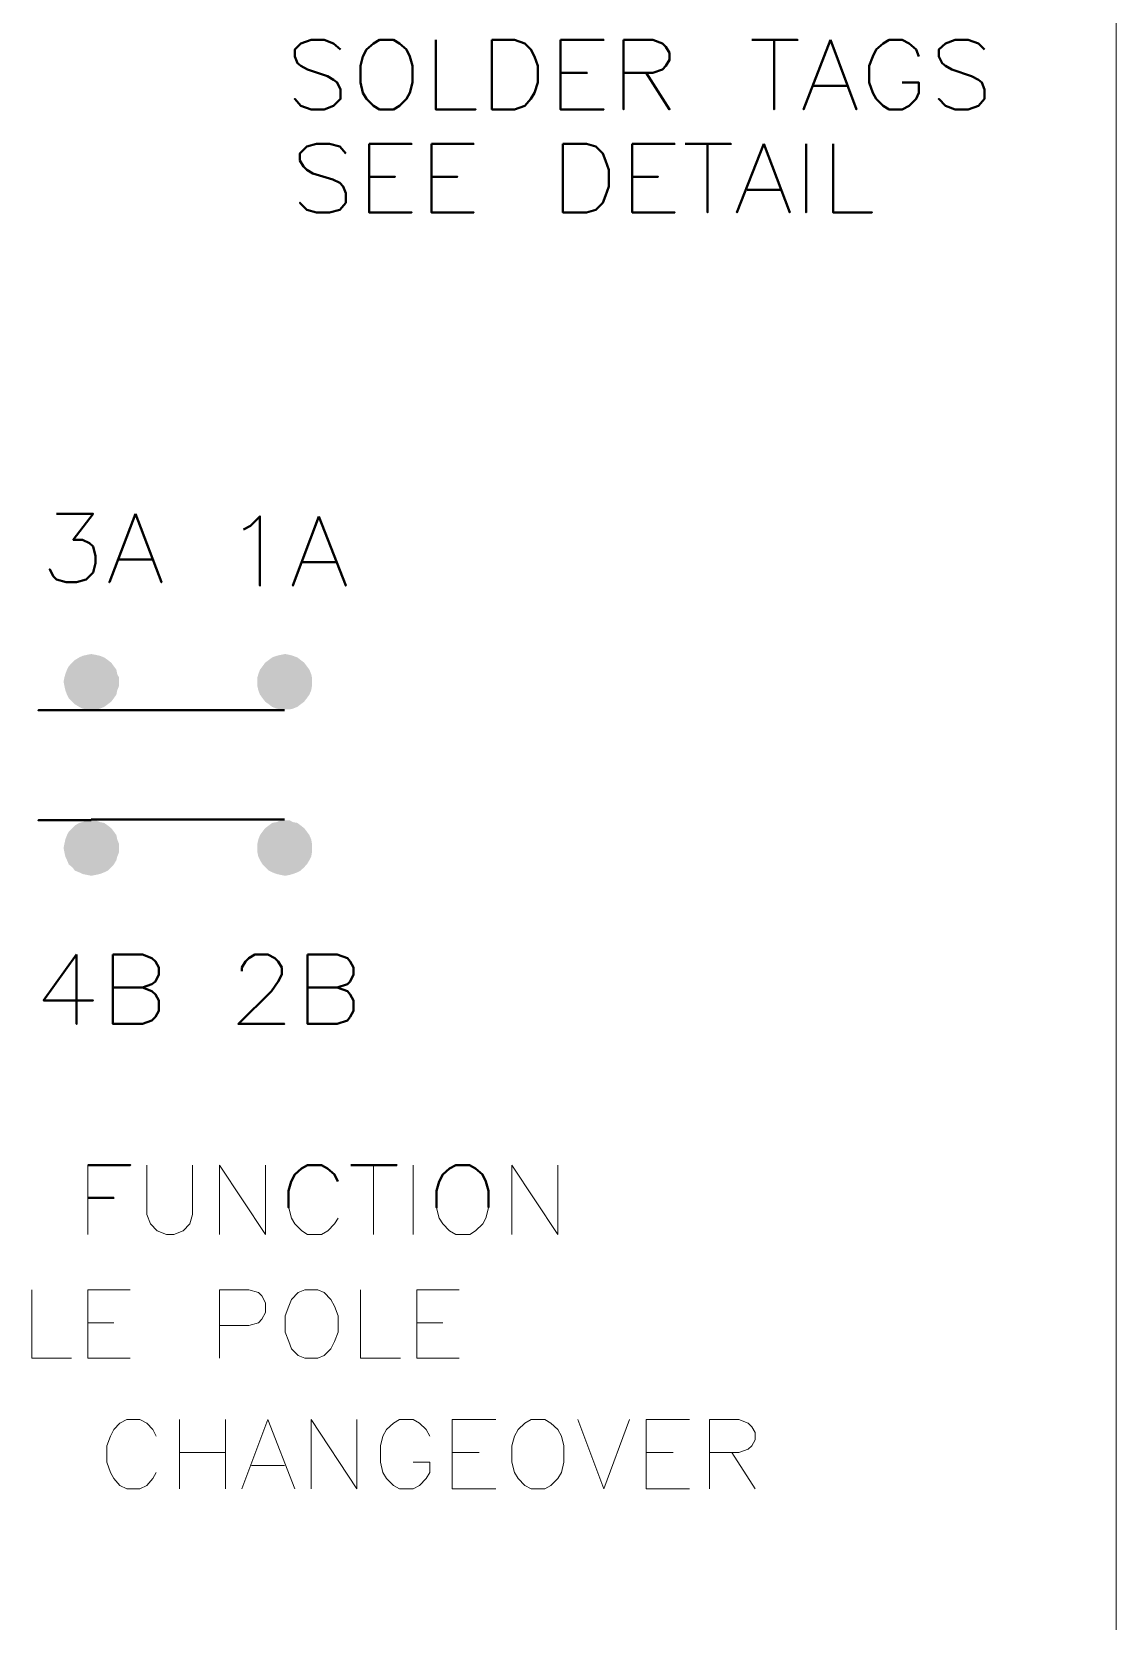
# Model space of a CAD drawing. Header units: millimetres. Extents: x 20 to 2064, y 18 to 2964.
# Drawn here: x 1578 to 2017, y 661 to 1304 of the extents above; entities that cross this region are included whole.
import ezdxf

# ---------------------------------------------------------------- set-up
doc = ezdxf.new("R2010")
doc.units = ezdxf.units.MM
doc.header["$MEASUREMENT"] = 0
doc.layers.get('0').update_dxf_attribs({"linetype": 'CONTINUOUS'})

msp = doc.modelspace()

# ---------------------------------------------------------------- hatches: boundary and pattern name
at = {"true_color": 0x000007}
for points in [[(1602.56, 1040.93), (1594.87, 1048.63), (1593.49, 1047.18)], [(1602.56, 1040.93), (1595.92, 1049.68), (1594.87, 1048.63)], [(1602.56, 1040.93), (1597.69, 1050.73), (1595.92, 1049.68)], [(1602.56, 1040.93), (1599.07, 1051.39), (1597.69, 1050.73)], [(1602.56, 1040.93), (1600.85, 1051.78), (1599.07, 1051.39)], [(1602.56, 1040.93), (1602.56, 1052.11), (1600.85, 1051.78)], [(1602.56, 1040.93), (1604.33, 1051.78), (1602.56, 1052.11)], [(1602.56, 1040.93), (1606.11, 1051.39), (1604.33, 1051.78)], [(1602.56, 1040.93), (1607.82, 1050.73), (1606.11, 1051.39)], [(1602.56, 1040.93), (1609.27, 1049.68), (1607.82, 1050.73)], [(1602.56, 1040.93), (1610.65, 1048.63), (1609.27, 1049.68)], [(1602.56, 1040.93), (1611.7, 1047.18), (1610.65, 1048.63)], [(1681.06, 1040.93), (1672.98, 1048.63), (1671.92, 1047.18)], [(1681.06, 1040.93), (1674.42, 1049.68), (1672.98, 1048.63)], [(1681.06, 1040.93), (1675.8, 1050.73), (1674.42, 1049.68)], [(1681.06, 1040.93), (1677.58, 1051.39), (1675.8, 1050.73)], [(1681.06, 1040.93), (1679.29, 1051.78), (1677.58, 1051.39)], [(1681.06, 1040.93), (1681.06, 1052.11), (1679.29, 1051.78)], [(1681.06, 1040.93), (1682.84, 1051.78), (1681.06, 1052.11)], [(1681.06, 1040.93), (1684.22, 1051.39), (1682.84, 1051.78)], [(1681.06, 1040.93), (1685.99, 1050.73), (1684.22, 1051.39)], [(1681.06, 1040.93), (1687.37, 1049.68), (1685.99, 1050.73)], [(1681.06, 1040.93), (1688.76, 1048.63), (1687.37, 1049.68)], [(1681.06, 1040.93), (1689.81, 1047.18), (1688.76, 1048.63)], [(1602.56, 1040.93), (1591.71, 1042.64), (1591.38, 1040.93)], [(1602.56, 1040.93), (1592.1, 1044.02), (1591.71, 1042.64)], [(1602.56, 1040.93), (1592.76, 1045.8), (1592.1, 1044.02)], [(1602.56, 1040.93), (1593.49, 1047.18), (1592.76, 1045.8)], [(1602.56, 1040.93), (1612.75, 1045.8), (1611.7, 1047.18)], [(1602.56, 1040.93), (1613.08, 1044.02), (1612.75, 1045.8)], [(1602.56, 1040.93), (1613.8, 1042.64), (1613.08, 1044.02)], [(1602.56, 1040.93), (1613.8, 1040.93), (1613.8, 1042.64)], [(1681.06, 1040.93), (1670.21, 1044.02), (1669.82, 1042.64)], [(1681.06, 1040.93), (1669.82, 1042.64), (1669.82, 1040.93)], [(1681.06, 1040.93), (1670.87, 1045.8), (1670.21, 1044.02)], [(1681.06, 1040.93), (1671.92, 1047.18), (1670.87, 1045.8)], [(1681.06, 1040.93), (1690.86, 1045.8), (1689.81, 1047.18)], [(1681.06, 1040.93), (1691.58, 1044.02), (1690.86, 1045.8)], [(1681.06, 1040.93), (1691.91, 1042.64), (1691.58, 1044.02)], [(1681.06, 1040.93), (1691.91, 1040.93), (1691.91, 1042.64)], [(1602.56, 1040.93), (1591.38, 1040.93), (1591.71, 1039.16)], [(1602.56, 1040.93), (1591.71, 1039.16), (1592.1, 1037.38)], [(1602.56, 1040.93), (1592.1, 1037.38), (1592.76, 1035.67)], [(1602.56, 1040.93), (1592.76, 1035.67), (1593.49, 1034.23)], [(1602.56, 1040.93), (1593.49, 1034.23), (1594.87, 1032.85)], [(1602.56, 1040.93), (1594.87, 1032.85), (1595.92, 1031.79)], [(1602.56, 1040.93), (1595.92, 1031.79), (1597.69, 1030.74)], [(1602.56, 1040.93), (1597.69, 1030.74), (1599.07, 1030.02)], [(1602.56, 1040.93), (1599.07, 1030.02), (1600.85, 1029.69)], [(1602.56, 1040.93), (1600.85, 1029.69), (1602.56, 1029.69)], [(1602.56, 1040.93), (1604.33, 1029.69), (1606.11, 1030.02)], [(1602.56, 1040.93), (1606.11, 1030.02), (1607.82, 1030.74)], [(1602.56, 1040.93), (1607.82, 1030.74), (1609.27, 1031.79)], [(1602.56, 1040.93), (1609.27, 1031.79), (1610.65, 1032.85)], [(1602.56, 1040.93), (1610.65, 1032.85), (1611.7, 1034.23)], [(1602.56, 1040.93), (1611.7, 1034.23), (1612.75, 1035.67)], [(1602.56, 1040.93), (1612.75, 1035.67), (1613.08, 1037.38)], [(1602.56, 1040.93), (1613.08, 1037.38), (1613.8, 1039.16)], [(1602.56, 1040.93), (1613.8, 1039.16), (1613.8, 1040.93)], [(1602.56, 1040.93), (1602.56, 1029.69), (1604.33, 1029.69)], [(1681.06, 1040.93), (1669.82, 1040.93), (1669.82, 1039.16)], [(1681.06, 1040.93), (1669.82, 1039.16), (1670.21, 1037.38)], [(1681.06, 1040.93), (1670.21, 1037.38), (1670.87, 1035.67)], [(1681.06, 1040.93), (1670.87, 1035.67), (1671.92, 1034.23)], [(1681.06, 1040.93), (1671.92, 1034.23), (1672.98, 1032.85)], [(1681.06, 1040.93), (1672.98, 1032.85), (1674.42, 1031.79)], [(1681.06, 1040.93), (1674.42, 1031.79), (1675.8, 1030.74)], [(1681.06, 1040.93), (1675.8, 1030.74), (1677.58, 1030.02)], [(1681.06, 1040.93), (1677.58, 1030.02), (1679.29, 1029.69)], [(1681.06, 1040.93), (1679.29, 1029.69), (1681.06, 1029.69)], [(1681.06, 1040.93), (1682.84, 1029.69), (1684.22, 1030.02)], [(1681.06, 1040.93), (1684.22, 1030.02), (1685.99, 1030.74)], [(1681.06, 1040.93), (1685.99, 1030.74), (1687.37, 1031.79)], [(1681.06, 1040.93), (1687.37, 1031.79), (1688.76, 1032.85)], [(1681.06, 1040.93), (1688.76, 1032.85), (1689.81, 1034.23)], [(1681.06, 1040.93), (1689.81, 1034.23), (1690.86, 1035.67)], [(1681.06, 1040.93), (1690.86, 1035.67), (1691.58, 1037.38)], [(1681.06, 1040.93), (1691.58, 1037.38), (1691.91, 1039.16)], [(1681.06, 1040.93), (1691.91, 1039.16), (1691.91, 1040.93)], [(1681.06, 1040.93), (1681.06, 1029.69), (1682.84, 1029.69)], [(1602.56, 973.67), (1597.69, 983.8), (1595.92, 982.75)], [(1602.56, 973.67), (1599.07, 984.13), (1597.69, 983.8)], [(1602.56, 973.67), (1600.85, 984.85), (1599.07, 984.13)], [(1602.56, 973.67), (1602.56, 984.85), (1600.85, 984.85)], [(1602.56, 973.67), (1606.11, 984.13), (1604.33, 984.85)], [(1602.56, 973.67), (1604.33, 984.85), (1602.56, 984.85)], [(1602.56, 973.67), (1607.82, 983.8), (1606.11, 984.13)], [(1602.56, 973.67), (1609.27, 982.75), (1607.82, 983.8)], [(1681.06, 973.67), (1675.8, 983.8), (1674.42, 982.75)], [(1681.06, 973.67), (1677.58, 984.13), (1675.8, 983.8)], [(1681.06, 973.67), (1679.29, 984.85), (1677.58, 984.13)], [(1681.06, 973.67), (1681.06, 984.85), (1679.29, 984.85)], [(1681.06, 973.67), (1684.22, 984.13), (1682.84, 984.85)], [(1681.06, 973.67), (1682.84, 984.85), (1681.06, 984.85)], [(1681.06, 973.67), (1685.99, 983.8), (1684.22, 984.13)], [(1681.06, 973.67), (1687.37, 982.75), (1685.99, 983.8)], [(1602.56, 973.67), (1592.76, 978.87), (1592.1, 977.16)], [(1602.56, 973.67), (1593.49, 980.31), (1592.76, 978.87)], [(1602.56, 973.67), (1594.87, 981.69), (1593.49, 980.31)], [(1602.56, 973.67), (1595.92, 982.75), (1594.87, 981.69)], [(1602.56, 973.67), (1610.65, 981.69), (1609.27, 982.75)], [(1602.56, 973.67), (1611.7, 980.31), (1610.65, 981.69)], [(1602.56, 973.67), (1612.75, 978.87), (1611.7, 980.31)], [(1602.56, 973.67), (1613.08, 977.16), (1612.75, 978.87)], [(1681.06, 973.67), (1670.87, 978.87), (1670.21, 977.16)], [(1681.06, 973.67), (1671.92, 980.31), (1670.87, 978.87)], [(1681.06, 973.67), (1672.98, 981.69), (1671.92, 980.31)], [(1681.06, 973.67), (1674.42, 982.75), (1672.98, 981.69)], [(1681.06, 973.67), (1688.76, 981.69), (1687.37, 982.75)], [(1681.06, 973.67), (1689.81, 980.31), (1688.76, 981.69)], [(1681.06, 973.67), (1690.86, 978.87), (1689.81, 980.31)], [(1681.06, 973.67), (1691.58, 977.16), (1690.86, 978.87)], [(1602.56, 973.67), (1591.71, 975.38), (1591.38, 973.67)], [(1602.56, 973.67), (1591.38, 973.67), (1591.71, 971.9)], [(1602.56, 973.67), (1592.1, 977.16), (1591.71, 975.38)], [(1602.56, 973.67), (1591.71, 971.9), (1592.1, 970.12)], [(1602.56, 973.67), (1592.1, 970.12), (1592.76, 968.74)], [(1602.56, 973.67), (1592.76, 968.74), (1593.49, 966.97)], [(1602.56, 973.67), (1593.49, 966.97), (1594.87, 965.91)], [(1602.56, 973.67), (1594.87, 965.91), (1595.92, 964.53)], [(1602.56, 973.67), (1595.92, 964.53), (1597.69, 963.81)], [(1602.56, 973.67), (1597.69, 963.81), (1599.07, 963.15)], [(1602.56, 973.67), (1599.07, 963.15), (1600.85, 962.76)], [(1602.56, 973.67), (1600.85, 962.76), (1602.56, 962.43)], [(1602.56, 973.67), (1613.8, 975.38), (1613.08, 977.16)], [(1602.56, 973.67), (1613.8, 973.67), (1613.8, 975.38)], [(1602.56, 973.67), (1604.33, 962.76), (1606.11, 963.15)], [(1602.56, 973.67), (1606.11, 963.15), (1607.82, 963.81)], [(1602.56, 973.67), (1607.82, 963.81), (1609.27, 964.53)], [(1602.56, 973.67), (1609.27, 964.53), (1610.65, 965.91)], [(1602.56, 973.67), (1610.65, 965.91), (1611.7, 966.97)], [(1602.56, 973.67), (1611.7, 966.97), (1612.75, 968.74)], [(1602.56, 973.67), (1612.75, 968.74), (1613.08, 970.12)], [(1602.56, 973.67), (1613.08, 970.12), (1613.8, 971.9)], [(1602.56, 973.67), (1613.8, 971.9), (1613.8, 973.67)], [(1602.56, 973.67), (1602.56, 962.43), (1604.33, 962.76)], [(1681.06, 973.67), (1670.21, 977.16), (1669.82, 975.38)], [(1681.06, 973.67), (1669.82, 975.38), (1669.82, 973.67)], [(1681.06, 973.67), (1669.82, 973.67), (1669.82, 971.9)], [(1681.06, 973.67), (1669.82, 971.9), (1670.21, 970.12)], [(1681.06, 973.67), (1670.21, 970.12), (1670.87, 968.74)], [(1681.06, 973.67), (1670.87, 968.74), (1671.92, 966.97)], [(1681.06, 973.67), (1671.92, 966.97), (1672.98, 965.91)], [(1681.06, 973.67), (1672.98, 965.91), (1674.42, 964.53)], [(1681.06, 973.67), (1674.42, 964.53), (1675.8, 963.81)], [(1681.06, 973.67), (1675.8, 963.81), (1677.58, 963.15)], [(1681.06, 973.67), (1677.58, 963.15), (1679.29, 962.76)], [(1681.06, 973.67), (1679.29, 962.76), (1681.06, 962.43)], [(1681.06, 973.67), (1691.91, 975.38), (1691.58, 977.16)], [(1681.06, 973.67), (1691.91, 973.67), (1691.91, 975.38)], [(1681.06, 973.67), (1682.84, 962.76), (1684.22, 963.15)], [(1681.06, 973.67), (1684.22, 963.15), (1685.99, 963.81)], [(1681.06, 973.67), (1685.99, 963.81), (1687.37, 964.53)], [(1681.06, 973.67), (1687.37, 964.53), (1688.76, 965.91)], [(1681.06, 973.67), (1688.76, 965.91), (1689.81, 966.97)], [(1681.06, 973.67), (1689.81, 966.97), (1690.86, 968.74)], [(1681.06, 973.67), (1690.86, 968.74), (1691.58, 970.12)], [(1681.06, 973.67), (1691.58, 970.12), (1691.91, 971.9)], [(1681.06, 973.67), (1691.91, 971.9), (1691.91, 973.67)], [(1681.06, 973.67), (1681.06, 962.43), (1682.84, 962.76)]]:
    msp.add_hatch(color=0, dxfattribs=at).paths.add_polyline_path(points)

# ---------------------------------------------------------------- linework, layer by layer
at = {"color": 0, "linetype": 'Continuous', "lineweight": 20, "true_color": 0x000007}
for points in [[(2017.43, 2963.69), (2017.43, 56.81)], [(1601.24, 845.4), (1601.24, 817.39)], [(1625.04, 845.4), (1625.04, 825.41)], [(1643.59, 825.41), (1643.59, 845.4)], [(1643.59, 845.4), (1643.59, 845.4)], [(1654.5, 845.4), (1654.5, 817.39)], [(1654.5, 845.4), (1673.04, 817.39)], [(1673.04, 845.4), (1673.04, 817.39)], [(1716.83, 845.4), (1716.83, 817.39)], [(1732.87, 845.4), (1732.87, 817.39)], [(1772.85, 845.4), (1772.85, 817.39)], [(1772.85, 845.4), (1791.39, 817.39)], [(1791.39, 845.4), (1791.39, 817.39)], [(1625.04, 825.41), (1625.04, 825.41)], [(1625.04, 825.41), (1626.49, 821.6)], [(1642.53, 821.6), (1643.59, 825.41)], [(1643.59, 825.41), (1643.59, 825.41)], [(1682.51, 828.17), (1683.56, 823.96)], [(1683.56, 823.96), (1683.56, 823.96)], [(1683.56, 823.96), (1685.01, 821.6)], [(1701.05, 821.6), (1702.5, 823.96)], [(1702.5, 823.96), (1702.5, 823.96)], [(1742.34, 828.17), (1743.39, 823.96)], [(1743.39, 823.96), (1743.39, 823.96)], [(1743.39, 823.96), (1744.84, 821.6)], [(1761.01, 821.6), (1762.33, 823.96)], [(1762.33, 823.96), (1763.38, 828.17)], [(1762.33, 823.96), (1762.33, 823.96)], [(1763.38, 828.17), (1763.38, 828.17)], [(1601.24, 817.39), (1601.24, 817.39)], [(1626.49, 821.6), (1626.49, 821.6)], [(1626.49, 821.6), (1629.25, 818.83)], [(1629.25, 818.83), (1629.25, 818.83)], [(1629.25, 818.83), (1633.07, 817.39)], [(1633.07, 817.39), (1633.07, 817.39)], [(1633.07, 817.39), (1635.96, 817.39)], [(1635.96, 817.39), (1639.77, 818.83)], [(1635.96, 817.39), (1635.96, 817.39)], [(1639.77, 818.83), (1642.53, 821.6)], [(1639.77, 818.83), (1639.77, 818.83)], [(1642.53, 821.6), (1642.53, 821.6)], [(1654.5, 817.39), (1654.5, 817.39)], [(1673.04, 817.39), (1673.04, 817.39)], [(1673.04, 817.39), (1673.04, 817.39)], [(1685.01, 821.6), (1685.01, 821.6)], [(1685.01, 821.6), (1687.77, 818.83)], [(1687.77, 818.83), (1687.77, 818.83)], [(1687.77, 818.83), (1690.14, 817.39)], [(1690.14, 817.39), (1690.14, 817.39)], [(1690.14, 817.39), (1695.79, 817.39)], [(1695.79, 817.39), (1698.29, 818.83)], [(1695.79, 817.39), (1695.79, 817.39)], [(1698.29, 818.83), (1701.05, 821.6)], [(1698.29, 818.83), (1698.29, 818.83)], [(1701.05, 821.6), (1701.05, 821.6)], [(1716.83, 817.39), (1716.83, 817.39)], [(1732.87, 817.39), (1732.87, 817.39)], [(1744.84, 821.6), (1744.84, 821.6)], [(1744.84, 821.6), (1747.6, 818.83)], [(1747.6, 818.83), (1747.6, 818.83)], [(1747.6, 818.83), (1750.1, 817.39)], [(1750.1, 817.39), (1750.1, 817.39)], [(1750.1, 817.39), (1755.75, 817.39)], [(1755.75, 817.39), (1758.12, 818.83)], [(1755.75, 817.39), (1755.75, 817.39)], [(1758.12, 818.83), (1761.01, 821.6)], [(1758.12, 818.83), (1758.12, 818.83)], [(1761.01, 821.6), (1761.01, 821.6)], [(1772.85, 817.39), (1772.85, 817.39)], [(1791.39, 817.39), (1791.39, 817.39)], [(1791.39, 817.39), (1791.39, 817.39)], [(1578.49, 794.9), (1578.49, 767.29)], [(1601.24, 794.9), (1601.24, 767.29)], [(1601.24, 794.9), (1618.34, 794.9)], [(1618.34, 794.9), (1618.34, 794.9)], [(1654.5, 794.9), (1654.5, 767.29)], [(1654.5, 794.9), (1666.33, 794.9)], [(1666.33, 794.9), (1666.33, 794.9)], [(1666.33, 794.9), (1670.28, 793.85)], [(1670.28, 793.85), (1670.28, 793.85)], [(1670.28, 793.85), (1671.59, 792.53)], [(1671.59, 792.53), (1671.59, 792.53)], [(1671.59, 792.53), (1673.04, 789.64)], [(1683.56, 791.09), (1682.51, 788.33)], [(1686.32, 793.85), (1683.56, 791.09)], [(1683.56, 791.09), (1683.56, 791.09)], [(1689.08, 794.9), (1686.32, 793.85)], [(1686.32, 793.85), (1686.32, 793.85)], [(1694.34, 794.9), (1689.08, 794.9)], [(1689.08, 794.9), (1689.08, 794.9)], [(1696.84, 793.85), (1694.34, 794.9)], [(1694.34, 794.9), (1694.34, 794.9)], [(1699.6, 791.09), (1696.84, 793.85)], [(1696.84, 793.85), (1696.84, 793.85)], [(1701.05, 788.33), (1699.6, 791.09)], [(1699.6, 791.09), (1699.6, 791.09)], [(1711.57, 794.9), (1711.57, 767.29)], [(1734.32, 794.9), (1734.32, 767.29)], [(1734.32, 794.9), (1751.55, 794.9)], [(1751.55, 794.9), (1751.55, 794.9)], [(1673.04, 785.83), (1671.59, 783.07)], [(1673.04, 789.64), (1673.04, 789.64)], [(1673.04, 789.64), (1673.04, 785.83)], [(1673.04, 785.83), (1673.04, 785.83)], [(1682.51, 788.33), (1681.06, 784.38)], [(1681.06, 784.38), (1681.06, 784.38)], [(1681.06, 784.38), (1681.06, 777.81)], [(1682.51, 788.33), (1682.51, 788.33)], [(1702.5, 784.38), (1701.05, 788.33)], [(1701.05, 788.33), (1701.05, 788.33)], [(1702.5, 777.81), (1702.5, 784.38)], [(1702.5, 784.38), (1702.5, 784.38)], [(1601.24, 781.62), (1611.76, 781.62)], [(1611.76, 781.62), (1611.76, 781.62)], [(1666.33, 780.57), (1654.5, 780.57)], [(1654.5, 780.57), (1654.5, 780.57)], [(1670.28, 781.62), (1666.33, 780.57)], [(1666.33, 780.57), (1666.33, 780.57)], [(1671.59, 783.07), (1670.28, 781.62)], [(1670.28, 781.62), (1670.28, 781.62)], [(1671.59, 783.07), (1671.59, 783.07)], [(1734.32, 781.62), (1744.84, 781.62)], [(1744.84, 781.62), (1744.84, 781.62)], [(1681.06, 777.81), (1681.06, 777.81)], [(1681.06, 777.81), (1682.51, 773.99)], [(1682.51, 773.99), (1682.51, 773.99)], [(1682.51, 773.99), (1683.56, 771.1)], [(1699.6, 771.1), (1701.05, 773.99)], [(1701.05, 773.99), (1702.5, 777.81)], [(1701.05, 773.99), (1701.05, 773.99)], [(1702.5, 777.81), (1702.5, 777.81)], [(1578.49, 767.29), (1578.49, 767.29)], [(1578.49, 767.29), (1594.54, 767.29)], [(1594.54, 767.29), (1594.54, 767.29)], [(1601.24, 767.29), (1601.24, 767.29)], [(1601.24, 767.29), (1618.34, 767.29)], [(1618.34, 767.29), (1618.34, 767.29)], [(1654.5, 767.29), (1654.5, 767.29)], [(1683.56, 771.1), (1683.56, 771.1)], [(1683.56, 771.1), (1686.32, 768.34)], [(1686.32, 768.34), (1686.32, 768.34)], [(1686.32, 768.34), (1689.08, 767.29)], [(1689.08, 767.29), (1689.08, 767.29)], [(1689.08, 767.29), (1694.34, 767.29)], [(1694.34, 767.29), (1696.84, 768.34)], [(1694.34, 767.29), (1694.34, 767.29)], [(1696.84, 768.34), (1699.6, 771.1)], [(1696.84, 768.34), (1696.84, 768.34)], [(1699.6, 771.1), (1699.6, 771.1)], [(1711.57, 767.29), (1711.57, 767.29)], [(1711.57, 767.29), (1727.74, 767.29)], [(1727.74, 767.29), (1727.74, 767.29)], [(1734.32, 767.29), (1734.32, 767.29)], [(1734.32, 767.29), (1751.55, 767.29)], [(1751.55, 767.29), (1751.55, 767.29)], [(1614.13, 740.99), (1611.76, 738.49)], [(1617.02, 742.43), (1614.13, 740.99)], [(1614.13, 740.99), (1614.13, 740.99)], [(1622.28, 742.43), (1617.02, 742.43)], [(1617.02, 742.43), (1617.02, 742.43)], [(1625.04, 740.99), (1622.28, 742.43)], [(1622.28, 742.43), (1622.28, 742.43)], [(1627.54, 738.49), (1625.04, 740.99)], [(1625.04, 740.99), (1625.04, 740.99)], [(1638.33, 742.43), (1638.33, 714.43)], [(1656.87, 742.43), (1656.87, 714.43)], [(1674.09, 742.43), (1663.57, 714.43)], [(1674.09, 742.43), (1685.01, 714.43)], [(1691.58, 742.43), (1691.58, 714.43)], [(1691.58, 742.43), (1710.12, 714.43)], [(1710.12, 742.43), (1710.12, 714.43)], [(1724.85, 740.99), (1722.09, 738.49)], [(1727.35, 742.43), (1724.85, 740.99)], [(1724.85, 740.99), (1724.85, 740.99)], [(1732.87, 742.43), (1727.35, 742.43)], [(1727.35, 742.43), (1727.35, 742.43)], [(1735.37, 740.99), (1732.87, 742.43)], [(1732.87, 742.43), (1732.87, 742.43)], [(1738.13, 738.49), (1735.37, 740.99)], [(1735.37, 740.99), (1735.37, 740.99)], [(1748.65, 742.43), (1748.65, 714.43)], [(1748.65, 742.43), (1766.27, 742.43)], [(1766.27, 742.43), (1766.27, 742.43)], [(1778.11, 740.99), (1775.35, 738.49)], [(1780.61, 742.43), (1778.11, 740.99)], [(1778.11, 740.99), (1778.11, 740.99)], [(1786.13, 742.43), (1780.61, 742.43)], [(1780.61, 742.43), (1780.61, 742.43)], [(1788.63, 740.99), (1786.13, 742.43)], [(1786.13, 742.43), (1786.13, 742.43)], [(1791.39, 738.49), (1788.63, 740.99)], [(1788.63, 740.99), (1788.63, 740.99)], [(1799.54, 742.43), (1810.06, 714.43)], [(1820.45, 742.43), (1810.06, 714.43)], [(1827.16, 742.43), (1827.16, 714.43)], [(1827.16, 742.43), (1844.65, 742.43)], [(1844.65, 742.43), (1844.65, 742.43)], [(1852.8, 742.43), (1852.8, 714.43)], [(1852.8, 742.43), (1864.63, 742.43)], [(1864.63, 742.43), (1864.63, 742.43)], [(1864.63, 742.43), (1868.45, 740.99)], [(1868.45, 740.99), (1868.45, 740.99)], [(1868.45, 740.99), (1869.89, 739.54)], [(1869.89, 739.54), (1869.89, 739.54)], [(1869.89, 739.54), (1871.34, 737.17)], [(1610.32, 735.73), (1608.87, 731.91)], [(1611.76, 738.49), (1610.32, 735.73)], [(1610.32, 735.73), (1610.32, 735.73)], [(1611.76, 738.49), (1611.76, 738.49)], [(1628.86, 735.73), (1627.54, 738.49)], [(1627.54, 738.49), (1627.54, 738.49)], [(1720.64, 735.73), (1719.59, 731.91)], [(1722.09, 738.49), (1720.64, 735.73)], [(1720.64, 735.73), (1720.64, 735.73)], [(1722.09, 738.49), (1722.09, 738.49)], [(1739.58, 735.73), (1738.13, 738.49)], [(1738.13, 738.49), (1738.13, 738.49)], [(1773.9, 735.73), (1772.85, 731.91)], [(1775.35, 738.49), (1773.9, 735.73)], [(1773.9, 735.73), (1773.9, 735.73)], [(1775.35, 738.49), (1775.35, 738.49)], [(1792.84, 735.73), (1791.39, 738.49)], [(1791.39, 738.49), (1791.39, 738.49)], [(1793.89, 731.91), (1792.84, 735.73)], [(1792.84, 735.73), (1792.84, 735.73)], [(1871.34, 734.28), (1869.89, 731.91)], [(1871.34, 737.17), (1871.34, 737.17)], [(1871.34, 737.17), (1871.34, 734.28)], [(1871.34, 734.28), (1871.34, 734.28)], [(1608.87, 731.91), (1608.87, 731.91)], [(1608.87, 731.91), (1608.87, 725.21)], [(1638.33, 729.15), (1656.87, 729.15)], [(1656.87, 729.15), (1656.87, 729.15)], [(1719.59, 731.91), (1719.59, 731.91)], [(1719.59, 731.91), (1719.59, 725.21)], [(1748.65, 729.15), (1759.57, 729.15)], [(1759.57, 729.15), (1759.57, 729.15)], [(1772.85, 731.91), (1772.85, 731.91)], [(1772.85, 731.91), (1772.85, 725.21)], [(1793.89, 725.21), (1793.89, 731.91)], [(1793.89, 731.91), (1793.89, 731.91)], [(1827.16, 729.15), (1838.07, 729.15)], [(1838.07, 729.15), (1838.07, 729.15)], [(1864.63, 729.15), (1852.8, 729.15)], [(1852.8, 729.15), (1852.8, 729.15)], [(1861.87, 729.15), (1871.34, 714.43)], [(1868.45, 730.47), (1864.63, 729.15)], [(1864.63, 729.15), (1864.63, 729.15)], [(1869.89, 731.91), (1868.45, 730.47)], [(1868.45, 730.47), (1868.45, 730.47)], [(1869.89, 731.91), (1869.89, 731.91)], [(1608.87, 725.21), (1608.87, 725.21)], [(1608.87, 725.21), (1610.32, 721)], [(1610.32, 721), (1610.32, 721)], [(1610.32, 721), (1611.76, 718.63)], [(1627.54, 718.63), (1628.86, 721)], [(1628.86, 721), (1628.86, 721)], [(1667.39, 723.89), (1680.8, 723.89)], [(1680.8, 723.89), (1680.8, 723.89)], [(1719.59, 725.21), (1719.59, 725.21)], [(1719.59, 725.21), (1720.64, 721)], [(1720.64, 721), (1720.64, 721)], [(1720.64, 721), (1722.09, 718.63)], [(1732.87, 725.21), (1739.58, 725.21)], [(1738.13, 718.63), (1739.58, 721)], [(1739.58, 721), (1739.58, 725.21)], [(1739.58, 725.21), (1739.58, 725.21)], [(1739.58, 725.21), (1739.58, 725.21)], [(1739.58, 721), (1739.58, 721)], [(1772.85, 725.21), (1772.85, 725.21)], [(1772.85, 725.21), (1773.9, 721)], [(1773.9, 721), (1773.9, 721)], [(1773.9, 721), (1775.35, 718.63)], [(1791.39, 718.63), (1792.84, 721)], [(1792.84, 721), (1793.89, 725.21)], [(1792.84, 721), (1792.84, 721)], [(1793.89, 725.21), (1793.89, 725.21)], [(1611.76, 718.63), (1611.76, 718.63)], [(1611.76, 718.63), (1614.13, 715.74)], [(1614.13, 715.74), (1614.13, 715.74)], [(1614.13, 715.74), (1617.02, 714.43)], [(1617.02, 714.43), (1617.02, 714.43)], [(1617.02, 714.43), (1622.28, 714.43)], [(1622.28, 714.43), (1625.04, 715.74)], [(1622.28, 714.43), (1622.28, 714.43)], [(1625.04, 715.74), (1627.54, 718.63)], [(1625.04, 715.74), (1625.04, 715.74)], [(1627.54, 718.63), (1627.54, 718.63)], [(1638.33, 714.43), (1638.33, 714.43)], [(1656.87, 714.43), (1656.87, 714.43)], [(1663.57, 714.43), (1663.57, 714.43)], [(1685.01, 714.43), (1685.01, 714.43)], [(1691.58, 714.43), (1691.58, 714.43)], [(1710.12, 714.43), (1710.12, 714.43)], [(1710.12, 714.43), (1710.12, 714.43)], [(1722.09, 718.63), (1722.09, 718.63)], [(1722.09, 718.63), (1724.85, 715.74)], [(1724.85, 715.74), (1724.85, 715.74)], [(1724.85, 715.74), (1727.35, 714.43)], [(1727.35, 714.43), (1727.35, 714.43)], [(1727.35, 714.43), (1732.87, 714.43)], [(1732.87, 714.43), (1735.37, 715.74)], [(1732.87, 714.43), (1732.87, 714.43)], [(1735.37, 715.74), (1738.13, 718.63)], [(1735.37, 715.74), (1735.37, 715.74)], [(1738.13, 718.63), (1738.13, 718.63)], [(1748.65, 714.43), (1748.65, 714.43)], [(1748.65, 714.43), (1766.27, 714.43)], [(1766.27, 714.43), (1766.27, 714.43)], [(1775.35, 718.63), (1775.35, 718.63)], [(1775.35, 718.63), (1778.11, 715.74)], [(1778.11, 715.74), (1778.11, 715.74)], [(1778.11, 715.74), (1780.61, 714.43)], [(1780.61, 714.43), (1780.61, 714.43)], [(1780.61, 714.43), (1786.13, 714.43)], [(1786.13, 714.43), (1788.63, 715.74)], [(1786.13, 714.43), (1786.13, 714.43)], [(1788.63, 715.74), (1791.39, 718.63)], [(1788.63, 715.74), (1788.63, 715.74)], [(1791.39, 718.63), (1791.39, 718.63)], [(1810.06, 714.43), (1810.06, 714.43)], [(1810.06, 714.43), (1810.06, 714.43)], [(1827.16, 714.43), (1827.16, 714.43)], [(1827.16, 714.43), (1844.65, 714.43)], [(1844.65, 714.43), (1844.65, 714.43)], [(1852.8, 714.43), (1852.8, 714.43)], [(1871.34, 714.43), (1871.34, 714.43)]]:
    msp.add_lwpolyline(points, close=True, dxfattribs=at)
at = {"color": 0, "linetype": 'Continuous', "lineweight": 40, "true_color": 0x000007}
for points in [[(1687.37, 1299.06), (1684.94, 1296.63)], [(1691.58, 1300.51), (1687.37, 1299.06)], [(1687.37, 1299.06), (1687.37, 1299.06)], [(1696.84, 1300.51), (1691.58, 1300.51)], [(1691.58, 1300.51), (1691.58, 1300.51)], [(1700.66, 1299.06), (1696.84, 1300.51)], [(1696.84, 1300.51), (1696.84, 1300.51)], [(1703.48, 1296.63), (1700.66, 1299.06)], [(1700.66, 1299.06), (1700.66, 1299.06)], [(1716.76, 1299.06), (1714, 1296.63)], [(1719.26, 1300.51), (1716.76, 1299.06)], [(1716.76, 1299.06), (1716.76, 1299.06)], [(1724.85, 1300.51), (1719.26, 1300.51)], [(1719.26, 1300.51), (1719.26, 1300.51)], [(1727.28, 1299.06), (1724.85, 1300.51)], [(1724.85, 1300.51), (1724.85, 1300.51)], [(1730.11, 1296.63), (1727.28, 1299.06)], [(1727.28, 1299.06), (1727.28, 1299.06)], [(1742.01, 1300.51), (1742.01, 1272.43)], [(1764.76, 1300.51), (1764.76, 1272.43)], [(1764.76, 1300.51), (1773.9, 1300.51)], [(1773.9, 1300.51), (1773.9, 1300.51)], [(1773.9, 1300.51), (1778.11, 1299.06)], [(1778.11, 1299.06), (1778.11, 1299.06)], [(1778.11, 1299.06), (1780.54, 1296.63)], [(1792.44, 1300.51), (1792.44, 1272.43)], [(1792.44, 1300.51), (1810, 1300.51)], [(1810, 1300.51), (1810, 1300.51)], [(1818.02, 1300.51), (1818.02, 1272.43)], [(1818.02, 1300.51), (1829.92, 1300.51)], [(1829.92, 1300.51), (1829.92, 1300.51)], [(1829.92, 1300.51), (1833.8, 1299.06)], [(1833.8, 1299.06), (1833.8, 1299.06)], [(1833.8, 1299.06), (1835.18, 1297.68)], [(1869.89, 1300.51), (1888.43, 1300.51)], [(1878.97, 1300.51), (1878.97, 1272.43)], [(1888.43, 1300.51), (1888.43, 1300.51)], [(1901.78, 1300.51), (1890.87, 1272.43)], [(1901.78, 1300.51), (1912.24, 1272.43)], [(1923.15, 1299.06), (1920.32, 1296.63)], [(1925.58, 1300.51), (1923.15, 1299.06)], [(1923.15, 1299.06), (1923.15, 1299.06)], [(1930.84, 1300.51), (1925.58, 1300.51)], [(1925.58, 1300.51), (1925.58, 1300.51)], [(1933.6, 1299.06), (1930.84, 1300.51)], [(1930.84, 1300.51), (1930.84, 1300.51)], [(1936.43, 1296.63), (1933.6, 1299.06)], [(1933.6, 1299.06), (1933.6, 1299.06)], [(1948.33, 1299.06), (1945.57, 1296.63)], [(1952.21, 1300.51), (1948.33, 1299.06)], [(1948.33, 1299.06), (1948.33, 1299.06)], [(1957.47, 1300.51), (1952.21, 1300.51)], [(1952.21, 1300.51), (1952.21, 1300.51)], [(1961.68, 1299.06), (1957.47, 1300.51)], [(1957.47, 1300.51), (1957.47, 1300.51)], [(1964.11, 1296.63), (1961.68, 1299.06)], [(1961.68, 1299.06), (1961.68, 1299.06)], [(1684.94, 1296.63), (1684.94, 1296.63)], [(1684.94, 1296.63), (1684.94, 1293.8)], [(1684.94, 1293.8), (1684.94, 1293.8)], [(1684.94, 1293.8), (1685.99, 1291.04)], [(1712.56, 1293.8), (1711.5, 1289.99)], [(1714, 1296.63), (1712.56, 1293.8)], [(1712.56, 1293.8), (1712.56, 1293.8)], [(1714, 1296.63), (1714, 1296.63)], [(1731.49, 1293.8), (1730.11, 1296.63)], [(1730.11, 1296.63), (1730.11, 1296.63)], [(1732.54, 1289.99), (1731.49, 1293.8)], [(1731.49, 1293.8), (1731.49, 1293.8)], [(1780.54, 1296.63), (1780.54, 1296.63)], [(1780.54, 1296.63), (1781.92, 1293.8)], [(1781.92, 1293.8), (1781.92, 1293.8)], [(1781.92, 1293.8), (1783.37, 1289.99)], [(1835.18, 1297.68), (1835.18, 1297.68)], [(1835.18, 1297.68), (1836.62, 1295.25)], [(1836.62, 1292.42), (1835.18, 1289.99)], [(1836.62, 1295.25), (1836.62, 1295.25)], [(1836.62, 1295.25), (1836.62, 1292.42)], [(1836.62, 1292.42), (1836.62, 1292.42)], [(1918.94, 1293.8), (1917.49, 1289.99)], [(1920.32, 1296.63), (1918.94, 1293.8)], [(1918.94, 1293.8), (1918.94, 1293.8)], [(1920.32, 1296.63), (1920.32, 1296.63)], [(1937.48, 1293.8), (1936.43, 1296.63)], [(1936.43, 1296.63), (1936.43, 1296.63)], [(1945.57, 1296.63), (1945.57, 1296.63)], [(1945.57, 1296.63), (1945.57, 1293.8)], [(1945.57, 1293.8), (1945.57, 1293.8)], [(1945.57, 1293.8), (1946.95, 1291.04)], [(1685.99, 1291.04), (1685.99, 1291.04)], [(1685.99, 1291.04), (1687.37, 1289.99)], [(1687.37, 1289.99), (1687.37, 1289.99)], [(1687.37, 1289.99), (1690.14, 1288.54)], [(1690.14, 1288.54), (1690.14, 1288.54)], [(1690.14, 1288.54), (1698.22, 1285.78)], [(1698.22, 1285.78), (1698.22, 1285.78)], [(1698.22, 1285.78), (1700.66, 1284.4)], [(1711.5, 1289.99), (1711.5, 1289.99)], [(1711.5, 1289.99), (1711.5, 1283.35)], [(1732.54, 1283.35), (1732.54, 1289.99)], [(1732.54, 1289.99), (1732.54, 1289.99)], [(1783.37, 1289.99), (1783.37, 1289.99)], [(1783.37, 1289.99), (1783.37, 1283.35)], [(1792.44, 1287.16), (1803.29, 1287.16)], [(1803.29, 1287.16), (1803.29, 1287.16)], [(1829.92, 1287.16), (1818.02, 1287.16)], [(1818.02, 1287.16), (1818.02, 1287.16)], [(1827.16, 1287.16), (1836.62, 1272.43)], [(1833.8, 1288.54), (1829.92, 1287.16)], [(1829.92, 1287.16), (1829.92, 1287.16)], [(1835.18, 1289.99), (1833.8, 1288.54)], [(1833.8, 1288.54), (1833.8, 1288.54)], [(1835.18, 1289.99), (1835.18, 1289.99)], [(1917.49, 1289.99), (1917.49, 1289.99)], [(1917.49, 1289.99), (1917.49, 1283.35)], [(1946.95, 1291.04), (1946.95, 1291.04)], [(1946.95, 1291.04), (1948.33, 1289.99)], [(1948.33, 1289.99), (1948.33, 1289.99)], [(1948.33, 1289.99), (1950.83, 1288.54)], [(1950.83, 1288.54), (1950.83, 1288.54)], [(1950.83, 1288.54), (1958.85, 1285.78)], [(1958.85, 1285.78), (1958.85, 1285.78)], [(1958.85, 1285.78), (1961.68, 1284.4)], [(1700.66, 1284.4), (1700.66, 1284.4)], [(1700.66, 1284.4), (1702.1, 1283.35)], [(1702.1, 1283.35), (1702.1, 1283.35)], [(1702.1, 1283.35), (1703.48, 1280.52)], [(1703.48, 1280.52), (1703.48, 1280.52)], [(1703.48, 1280.52), (1703.48, 1276.64)], [(1711.5, 1283.35), (1711.5, 1283.35)], [(1711.5, 1283.35), (1712.56, 1279.14)], [(1731.49, 1279.14), (1732.54, 1283.35)], [(1732.54, 1283.35), (1732.54, 1283.35)], [(1783.37, 1283.35), (1781.92, 1279.14)], [(1783.37, 1283.35), (1783.37, 1283.35)], [(1895.07, 1281.9), (1908.42, 1281.9)], [(1908.42, 1281.9), (1908.42, 1281.9)], [(1917.49, 1283.35), (1917.49, 1283.35)], [(1917.49, 1283.35), (1918.94, 1279.14)], [(1930.84, 1283.35), (1937.48, 1283.35)], [(1937.48, 1279.14), (1937.48, 1283.35)], [(1937.48, 1283.35), (1937.48, 1283.35)], [(1937.48, 1283.35), (1937.48, 1283.35)], [(1961.68, 1284.4), (1961.68, 1284.4)], [(1961.68, 1284.4), (1963.06, 1283.35)], [(1963.06, 1283.35), (1963.06, 1283.35)], [(1963.06, 1283.35), (1964.11, 1280.52)], [(1964.11, 1280.52), (1964.11, 1280.52)], [(1964.11, 1280.52), (1964.11, 1276.64)], [(1687.37, 1273.88), (1684.94, 1276.64)], [(1684.94, 1276.64), (1684.94, 1276.64)], [(1691.58, 1272.43), (1687.37, 1273.88)], [(1687.37, 1273.88), (1687.37, 1273.88)], [(1700.66, 1273.88), (1696.84, 1272.43)], [(1703.48, 1276.64), (1700.66, 1273.88)], [(1700.66, 1273.88), (1700.66, 1273.88)], [(1703.48, 1276.64), (1703.48, 1276.64)], [(1712.56, 1279.14), (1712.56, 1279.14)], [(1712.56, 1279.14), (1714, 1276.64)], [(1714, 1276.64), (1714, 1276.64)], [(1714, 1276.64), (1716.76, 1273.88)], [(1716.76, 1273.88), (1716.76, 1273.88)], [(1716.76, 1273.88), (1719.26, 1272.43)], [(1724.85, 1272.43), (1727.28, 1273.88)], [(1727.28, 1273.88), (1730.11, 1276.64)], [(1727.28, 1273.88), (1727.28, 1273.88)], [(1730.11, 1276.64), (1731.49, 1279.14)], [(1730.11, 1276.64), (1730.11, 1276.64)], [(1731.49, 1279.14), (1731.49, 1279.14)], [(1778.11, 1273.88), (1773.9, 1272.43)], [(1780.54, 1276.64), (1778.11, 1273.88)], [(1778.11, 1273.88), (1778.11, 1273.88)], [(1781.92, 1279.14), (1780.54, 1276.64)], [(1780.54, 1276.64), (1780.54, 1276.64)], [(1781.92, 1279.14), (1781.92, 1279.14)], [(1918.94, 1279.14), (1918.94, 1279.14)], [(1918.94, 1279.14), (1920.32, 1276.64)], [(1920.32, 1276.64), (1920.32, 1276.64)], [(1920.32, 1276.64), (1923.15, 1273.88)], [(1923.15, 1273.88), (1923.15, 1273.88)], [(1923.15, 1273.88), (1925.58, 1272.43)], [(1930.84, 1272.43), (1933.6, 1273.88)], [(1933.6, 1273.88), (1936.43, 1276.64)], [(1933.6, 1273.88), (1933.6, 1273.88)], [(1936.43, 1276.64), (1937.48, 1279.14)], [(1936.43, 1276.64), (1936.43, 1276.64)], [(1937.48, 1279.14), (1937.48, 1279.14)], [(1948.33, 1273.88), (1945.57, 1276.64)], [(1945.57, 1276.64), (1945.57, 1276.64)], [(1952.21, 1272.43), (1948.33, 1273.88)], [(1948.33, 1273.88), (1948.33, 1273.88)], [(1961.68, 1273.88), (1957.47, 1272.43)], [(1964.11, 1276.64), (1961.68, 1273.88)], [(1961.68, 1273.88), (1961.68, 1273.88)], [(1964.11, 1276.64), (1964.11, 1276.64)], [(1696.84, 1272.43), (1691.58, 1272.43)], [(1691.58, 1272.43), (1691.58, 1272.43)], [(1696.84, 1272.43), (1696.84, 1272.43)], [(1719.26, 1272.43), (1719.26, 1272.43)], [(1719.26, 1272.43), (1724.85, 1272.43)], [(1724.85, 1272.43), (1724.85, 1272.43)], [(1742.01, 1272.43), (1742.01, 1272.43)], [(1742.01, 1272.43), (1758.12, 1272.43)], [(1758.12, 1272.43), (1758.12, 1272.43)], [(1764.76, 1272.43), (1764.76, 1272.43)], [(1773.9, 1272.43), (1764.76, 1272.43)], [(1764.76, 1272.43), (1764.76, 1272.43)], [(1773.9, 1272.43), (1773.9, 1272.43)], [(1792.44, 1272.43), (1792.44, 1272.43)], [(1792.44, 1272.43), (1810, 1272.43)], [(1810, 1272.43), (1810, 1272.43)], [(1818.02, 1272.43), (1818.02, 1272.43)], [(1836.62, 1272.43), (1836.62, 1272.43)], [(1878.97, 1272.43), (1878.97, 1272.43)], [(1890.87, 1272.43), (1890.87, 1272.43)], [(1912.24, 1272.43), (1912.24, 1272.43)], [(1925.58, 1272.43), (1925.58, 1272.43)], [(1925.58, 1272.43), (1930.84, 1272.43)], [(1930.84, 1272.43), (1930.84, 1272.43)], [(1957.47, 1272.43), (1952.21, 1272.43)], [(1952.21, 1272.43), (1952.21, 1272.43)], [(1957.47, 1272.43), (1957.47, 1272.43)], [(1689.81, 1257.38), (1687.05, 1254.62)], [(1687.05, 1254.62), (1687.05, 1254.62)], [(1687.05, 1254.62), (1687.05, 1251.79)], [(1693.69, 1258.43), (1689.81, 1257.38)], [(1689.81, 1257.38), (1689.81, 1257.38)], [(1698.95, 1258.43), (1693.69, 1258.43)], [(1693.69, 1258.43), (1693.69, 1258.43)], [(1703.15, 1257.38), (1698.95, 1258.43)], [(1698.95, 1258.43), (1698.95, 1258.43)], [(1705.59, 1254.62), (1703.15, 1257.38)], [(1703.15, 1257.38), (1703.15, 1257.38)], [(1715.05, 1258.43), (1715.05, 1230.75)], [(1715.05, 1258.43), (1732.22, 1258.43)], [(1732.22, 1258.43), (1732.22, 1258.43)], [(1740.24, 1258.43), (1740.24, 1230.75)], [(1740.24, 1258.43), (1757.4, 1258.43)], [(1757.4, 1258.43), (1757.4, 1258.43)], [(1793.49, 1258.43), (1793.49, 1230.75)], [(1793.49, 1258.43), (1802.96, 1258.43)], [(1802.96, 1258.43), (1802.96, 1258.43)], [(1802.96, 1258.43), (1806.84, 1257.38)], [(1806.84, 1257.38), (1806.84, 1257.38)], [(1806.84, 1257.38), (1809.6, 1254.62)], [(1809.6, 1254.62), (1809.6, 1254.62)], [(1809.6, 1254.62), (1810.65, 1251.79)], [(1821.57, 1258.43), (1821.57, 1230.75)], [(1821.57, 1258.43), (1838.73, 1258.43)], [(1838.73, 1258.43), (1838.73, 1258.43)], [(1842.94, 1258.43), (1861.48, 1258.43)], [(1852.01, 1258.43), (1852.01, 1230.75)], [(1861.48, 1258.43), (1861.48, 1258.43)], [(1874.76, 1258.43), (1863.91, 1230.75)], [(1874.76, 1258.43), (1885.28, 1230.75)], [(1891.92, 1258.43), (1891.92, 1230.75)], [(1902.83, 1258.43), (1902.83, 1230.75)], [(1687.05, 1251.79), (1687.05, 1251.79)], [(1687.05, 1251.79), (1688.43, 1249.36)], [(1688.43, 1249.36), (1688.43, 1249.36)], [(1688.43, 1249.36), (1689.81, 1247.91)], [(1689.81, 1247.91), (1689.81, 1247.91)], [(1689.81, 1247.91), (1692.24, 1246.53)], [(1810.65, 1251.79), (1810.65, 1251.79)], [(1810.65, 1251.79), (1812.1, 1247.91)], [(1812.1, 1247.91), (1812.1, 1247.91)], [(1812.1, 1247.91), (1812.1, 1241.27)], [(1692.24, 1246.53), (1692.24, 1246.53)], [(1692.24, 1246.53), (1700.33, 1244.1)], [(1700.33, 1244.1), (1700.33, 1244.1)], [(1700.33, 1244.1), (1703.15, 1242.72)], [(1703.15, 1242.72), (1703.15, 1242.72)], [(1703.15, 1242.72), (1704.53, 1241.27)], [(1704.53, 1241.27), (1704.53, 1241.27)], [(1704.53, 1241.27), (1705.59, 1238.51)], [(1715.05, 1245.15), (1725.57, 1245.15)], [(1725.57, 1245.15), (1725.57, 1245.15)], [(1740.24, 1245.15), (1750.76, 1245.15)], [(1750.76, 1245.15), (1750.76, 1245.15)], [(1812.1, 1241.27), (1810.65, 1237.46)], [(1812.1, 1241.27), (1812.1, 1241.27)], [(1821.57, 1245.15), (1832.02, 1245.15)], [(1832.02, 1245.15), (1832.02, 1245.15)], [(1689.81, 1231.8), (1687.05, 1234.63)], [(1687.05, 1234.63), (1687.05, 1234.63)], [(1705.59, 1234.63), (1703.15, 1231.8)], [(1705.59, 1238.51), (1705.59, 1238.51)], [(1705.59, 1238.51), (1705.59, 1234.63)], [(1705.59, 1234.63), (1705.59, 1234.63)], [(1809.6, 1234.63), (1806.84, 1231.8)], [(1810.65, 1237.46), (1809.6, 1234.63)], [(1809.6, 1234.63), (1809.6, 1234.63)], [(1810.65, 1237.46), (1810.65, 1237.46)], [(1868.12, 1239.89), (1881.46, 1239.89)], [(1881.46, 1239.89), (1881.46, 1239.89)], [(1693.69, 1230.75), (1689.81, 1231.8)], [(1689.81, 1231.8), (1689.81, 1231.8)], [(1698.95, 1230.75), (1693.69, 1230.75)], [(1693.69, 1230.75), (1693.69, 1230.75)], [(1703.15, 1231.8), (1698.95, 1230.75)], [(1698.95, 1230.75), (1698.95, 1230.75)], [(1703.15, 1231.8), (1703.15, 1231.8)], [(1715.05, 1230.75), (1715.05, 1230.75)], [(1715.05, 1230.75), (1732.22, 1230.75)], [(1732.22, 1230.75), (1732.22, 1230.75)], [(1740.24, 1230.75), (1740.24, 1230.75)], [(1740.24, 1230.75), (1757.4, 1230.75)], [(1757.4, 1230.75), (1757.4, 1230.75)], [(1793.49, 1230.75), (1793.49, 1230.75)], [(1802.96, 1230.75), (1793.49, 1230.75)], [(1793.49, 1230.75), (1793.49, 1230.75)], [(1806.84, 1231.8), (1802.96, 1230.75)], [(1802.96, 1230.75), (1802.96, 1230.75)], [(1806.84, 1231.8), (1806.84, 1231.8)], [(1821.57, 1230.75), (1821.57, 1230.75)], [(1821.57, 1230.75), (1838.73, 1230.75)], [(1838.73, 1230.75), (1838.73, 1230.75)], [(1852.01, 1230.75), (1852.01, 1230.75)], [(1863.91, 1230.75), (1863.91, 1230.75)], [(1885.28, 1230.75), (1885.28, 1230.75)], [(1891.92, 1230.75), (1891.92, 1230.75)], [(1902.83, 1230.75), (1902.83, 1230.75)], [(1902.83, 1230.75), (1918.55, 1230.75)], [(1918.55, 1230.75), (1918.55, 1230.75)], [(1588.55, 1108.85), (1603.28, 1108.85)], [(1603.28, 1108.85), (1595.26, 1098.33)], [(1603.28, 1108.85), (1603.28, 1108.85)], [(1620.44, 1108.85), (1609.92, 1081.17)], [(1620.44, 1108.85), (1630.96, 1081.17)], [(1667.06, 1103.99), (1670.87, 1107.8)], [(1670.87, 1107.8), (1670.87, 1107.8)], [(1670.87, 1107.8), (1670.87, 1079.79)], [(1694.74, 1107.8), (1684.22, 1079.79)], [(1694.74, 1107.8), (1705.59, 1079.79)], [(1664.23, 1102.54), (1667.06, 1103.99)], [(1667.06, 1103.99), (1667.06, 1103.99)], [(1595.26, 1098.33), (1595.26, 1098.33)], [(1595.26, 1098.33), (1599.07, 1098.33)], [(1599.07, 1098.33), (1599.07, 1098.33)], [(1599.07, 1098.33), (1601.9, 1096.95)], [(1601.9, 1096.95), (1601.9, 1096.95)], [(1601.9, 1096.95), (1603.28, 1095.57)], [(1603.28, 1095.57), (1603.28, 1095.57)], [(1603.28, 1095.57), (1604.33, 1091.69)], [(1604.33, 1088.86), (1603.28, 1085.05)], [(1604.33, 1091.69), (1604.33, 1091.69)], [(1604.33, 1091.69), (1604.33, 1088.86)], [(1604.33, 1088.86), (1604.33, 1088.86)], [(1613.8, 1090.31), (1627.08, 1090.31)], [(1627.08, 1090.31), (1627.08, 1090.31)], [(1688.1, 1089.26), (1701.38, 1089.26)], [(1701.38, 1089.26), (1701.38, 1089.26)], [(1587.17, 1083.67), (1585.79, 1086.43)], [(1585.79, 1086.43), (1585.79, 1086.43)], [(1588.55, 1082.22), (1587.17, 1083.67)], [(1587.17, 1083.67), (1587.17, 1083.67)], [(1592.43, 1081.17), (1588.55, 1082.22)], [(1588.55, 1082.22), (1588.55, 1082.22)], [(1596.64, 1081.17), (1592.43, 1081.17)], [(1592.43, 1081.17), (1592.43, 1081.17)], [(1600.45, 1082.22), (1596.64, 1081.17)], [(1596.64, 1081.17), (1596.64, 1081.17)], [(1603.28, 1085.05), (1600.45, 1082.22)], [(1600.45, 1082.22), (1600.45, 1082.22)], [(1603.28, 1085.05), (1603.28, 1085.05)], [(1609.92, 1081.17), (1609.92, 1081.17)], [(1630.96, 1081.17), (1630.96, 1081.17)], [(1670.87, 1079.79), (1670.87, 1079.79)], [(1684.22, 1079.79), (1684.22, 1079.79)], [(1705.59, 1079.79), (1705.59, 1079.79)], [(1602.56, 1029.36), (1581.19, 1029.36)], [(1581.19, 1029.36), (1581.19, 1029.36)], [(1680.73, 1029.36), (1602.56, 1029.36)], [(1602.56, 1029.36), (1602.56, 1029.36)], [(1602.56, 984.85), (1581.19, 984.85)], [(1581.19, 984.85), (1581.19, 984.85)], [(1680.73, 985.18), (1602.56, 985.18)], [(1602.56, 985.18), (1602.56, 985.18)], [(1596.64, 930.54), (1583.29, 912)], [(1596.64, 930.54), (1596.64, 902.53)], [(1611.37, 930.54), (1611.37, 902.53)], [(1611.37, 930.54), (1623.27, 930.54)], [(1623.27, 930.54), (1623.27, 930.54)], [(1623.27, 930.54), (1627.08, 929.16)], [(1627.08, 929.16), (1627.08, 929.16)], [(1627.08, 929.16), (1628.53, 927.78)], [(1628.53, 927.78), (1628.53, 927.78)], [(1628.53, 927.78), (1629.91, 925.28)], [(1663.57, 925.28), (1664.95, 927.78)], [(1664.95, 927.78), (1666.33, 929.16)], [(1664.95, 927.78), (1664.95, 927.78)], [(1666.33, 929.16), (1668.77, 930.54)], [(1666.33, 929.16), (1666.33, 929.16)], [(1668.77, 930.54), (1668.77, 930.54)], [(1668.77, 930.54), (1674.03, 930.54)], [(1674.03, 930.54), (1674.03, 930.54)], [(1674.03, 930.54), (1676.85, 929.16)], [(1676.85, 929.16), (1676.85, 929.16)], [(1676.85, 929.16), (1678.24, 927.78)], [(1678.24, 927.78), (1678.24, 927.78)], [(1678.24, 927.78), (1679.68, 925.28)], [(1690.14, 930.54), (1690.14, 902.53)], [(1690.14, 930.54), (1702.1, 930.54)], [(1702.1, 930.54), (1702.1, 930.54)], [(1702.1, 930.54), (1706.31, 929.16)], [(1706.31, 929.16), (1706.31, 929.16)], [(1706.31, 929.16), (1707.36, 927.78)], [(1707.36, 927.78), (1707.36, 927.78)], [(1707.36, 927.78), (1708.74, 925.28)], [(1628.53, 919.69), (1627.08, 918.64)], [(1629.91, 922.52), (1628.53, 919.69)], [(1628.53, 919.69), (1628.53, 919.69)], [(1629.91, 925.28), (1629.91, 925.28)], [(1629.91, 925.28), (1629.91, 922.52)], [(1629.91, 922.52), (1629.91, 922.52)], [(1663.57, 923.9), (1663.57, 925.28)], [(1663.57, 925.28), (1663.57, 925.28)], [(1678.24, 919.69), (1675.47, 915.81)], [(1679.68, 922.52), (1678.24, 919.69)], [(1678.24, 919.69), (1678.24, 919.69)], [(1679.68, 925.28), (1679.68, 925.28)], [(1679.68, 925.28), (1679.68, 922.52)], [(1679.68, 922.52), (1679.68, 922.52)], [(1707.36, 919.69), (1706.31, 918.64)], [(1708.74, 922.52), (1707.36, 919.69)], [(1707.36, 919.69), (1707.36, 919.69)], [(1708.74, 925.28), (1708.74, 925.28)], [(1708.74, 925.28), (1708.74, 922.52)], [(1708.74, 922.52), (1708.74, 922.52)], [(1611.37, 917.26), (1623.27, 917.26)], [(1627.08, 918.64), (1623.27, 917.26)], [(1623.27, 917.26), (1623.27, 917.26)], [(1623.27, 917.26), (1623.27, 917.26)], [(1623.27, 917.26), (1627.08, 915.81)], [(1627.08, 918.64), (1627.08, 918.64)], [(1627.08, 915.81), (1627.08, 915.81)], [(1627.08, 915.81), (1628.53, 914.43)], [(1628.53, 914.43), (1628.53, 914.43)], [(1628.53, 914.43), (1629.91, 912)], [(1675.47, 915.81), (1662.13, 902.53)], [(1675.47, 915.81), (1675.47, 915.81)], [(1690.14, 917.26), (1702.1, 917.26)], [(1706.31, 918.64), (1702.1, 917.26)], [(1702.1, 917.26), (1702.1, 917.26)], [(1702.1, 917.26), (1702.1, 917.26)], [(1702.1, 917.26), (1706.31, 915.81)], [(1706.31, 918.64), (1706.31, 918.64)], [(1706.31, 915.81), (1706.31, 915.81)], [(1706.31, 915.81), (1707.36, 914.43)], [(1707.36, 914.43), (1707.36, 914.43)], [(1707.36, 914.43), (1708.74, 912)], [(1583.29, 912), (1583.29, 912)], [(1583.29, 912), (1603.28, 912)], [(1603.28, 912), (1603.28, 912)], [(1629.91, 907.79), (1628.53, 905.36)], [(1629.91, 912), (1629.91, 912)], [(1629.91, 912), (1629.91, 907.79)], [(1629.91, 907.79), (1629.91, 907.79)], [(1708.74, 907.79), (1707.36, 905.36)], [(1708.74, 912), (1708.74, 912)], [(1708.74, 912), (1708.74, 907.79)], [(1708.74, 907.79), (1708.74, 907.79)], [(1596.64, 902.53), (1596.64, 902.53)], [(1611.37, 902.53), (1611.37, 902.53)], [(1623.27, 902.53), (1611.37, 902.53)], [(1611.37, 902.53), (1611.37, 902.53)], [(1627.08, 903.91), (1623.27, 902.53)], [(1623.27, 902.53), (1623.27, 902.53)], [(1628.53, 905.36), (1627.08, 903.91)], [(1627.08, 903.91), (1627.08, 903.91)], [(1628.53, 905.36), (1628.53, 905.36)], [(1662.13, 902.53), (1662.13, 902.53)], [(1662.13, 902.53), (1680.73, 902.53)], [(1680.73, 902.53), (1680.73, 902.53)], [(1690.14, 902.53), (1690.14, 902.53)], [(1702.1, 902.53), (1690.14, 902.53)], [(1690.14, 902.53), (1690.14, 902.53)], [(1706.31, 903.91), (1702.1, 902.53)], [(1702.1, 902.53), (1702.1, 902.53)], [(1707.36, 905.36), (1706.31, 903.91)], [(1706.31, 903.91), (1706.31, 903.91)], [(1707.36, 905.36), (1707.36, 905.36)], [(1601.18, 845.4), (1618.34, 845.4)], [(1618.34, 845.4), (1618.34, 845.4)], [(1687.7, 844.02), (1684.94, 841.58)], [(1690.14, 845.4), (1687.7, 844.02)], [(1687.7, 844.02), (1687.7, 844.02)], [(1695.79, 845.4), (1690.14, 845.4)], [(1690.14, 845.4), (1690.14, 845.4)], [(1698.22, 844.02), (1695.79, 845.4)], [(1695.79, 845.4), (1695.79, 845.4)], [(1701.05, 841.58), (1698.22, 844.02)], [(1698.22, 844.02), (1698.22, 844.02)], [(1707.69, 845.4), (1726.23, 845.4)], [(1726.23, 845.4), (1726.23, 845.4)], [(1747.6, 844.02), (1744.84, 841.58)], [(1750.1, 845.4), (1747.6, 844.02)], [(1747.6, 844.02), (1747.6, 844.02)], [(1755.69, 845.4), (1750.1, 845.4)], [(1750.1, 845.4), (1750.1, 845.4)], [(1758.12, 844.02), (1755.69, 845.4)], [(1755.69, 845.4), (1755.69, 845.4)], [(1760.95, 841.58), (1758.12, 844.02)], [(1758.12, 844.02), (1758.12, 844.02)], [(1683.5, 838.76), (1682.44, 834.94)], [(1684.94, 841.58), (1683.5, 838.76)], [(1683.5, 838.76), (1683.5, 838.76)], [(1684.94, 841.58), (1684.94, 841.58)], [(1702.43, 838.76), (1701.05, 841.58)], [(1701.05, 841.58), (1701.05, 841.58)], [(1743.39, 838.76), (1742.34, 834.94)], [(1744.84, 841.58), (1743.39, 838.76)], [(1743.39, 838.76), (1743.39, 838.76)], [(1744.84, 841.58), (1744.84, 841.58)], [(1762.33, 838.76), (1760.95, 841.58)], [(1760.95, 841.58), (1760.95, 841.58)], [(1763.38, 834.94), (1762.33, 838.76)], [(1762.33, 838.76), (1762.33, 838.76)], [(1601.18, 832.12), (1611.7, 832.12)], [(1611.7, 832.12), (1611.7, 832.12)], [(1682.44, 834.94), (1682.44, 834.94)], [(1682.44, 834.94), (1682.44, 828.24)], [(1742.34, 834.94), (1742.34, 834.94)], [(1742.34, 834.94), (1742.34, 828.24)], [(1763.38, 828.24), (1763.38, 834.94)], [(1763.38, 834.94), (1763.38, 834.94)], [(1682.44, 828.24), (1682.44, 828.24)], [(1742.34, 828.24), (1742.34, 828.24)]]:
    msp.add_lwpolyline(points, close=True, dxfattribs=at)

doc.saveas('drawing.dxf')
